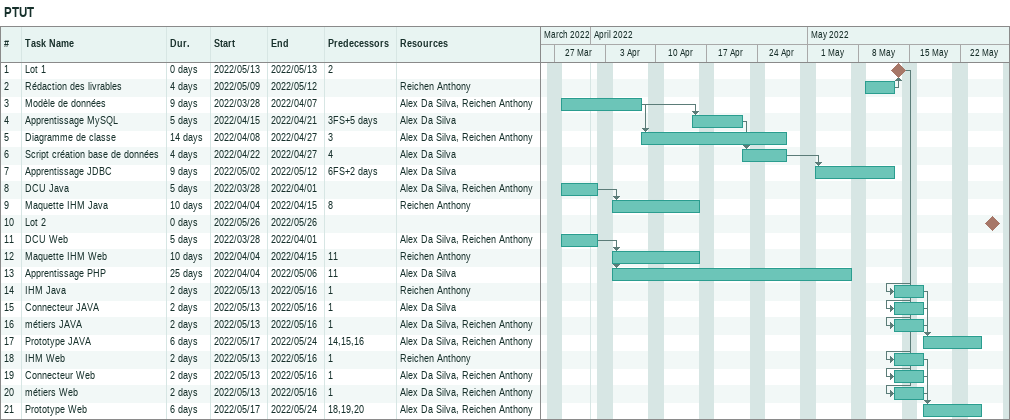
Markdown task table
PTUT

| ID | Task | Duration | Start | Finish | Predecessors | Resources |
|---|---|---|---|---|---|---|
| 1 | Lot 1 | 0d | 2022-05-13 | 2022-05-13 | 2 |  |
| 2 | Rédaction des livrables | 4d | 2022-05-09 | 2022-05-12 |  | Reichen Anthony |
| 3 | Modèle de données | 9d | 2022-03-28 | 2022-04-07 |  | Alex Da Silva, Reichen Anthony |
| 4 | Apprentissage MySQL | 5d | 2022-04-15 | 2022-04-21 | 3FS+5d | Alex Da Silva |
| 5 | Diagramme de classe | 14d | 2022-04-08 | 2022-04-27 | 3 | Alex Da Silva, Reichen Anthony |
| 6 | Script création base de données | 4d | 2022-04-22 | 2022-04-27 | 4 | Alex Da Silva |
| 7 | Apprentissage JDBC | 9d | 2022-05-02 | 2022-05-12 | 6FS+2d | Alex Da Silva |
| 8 | DCU Java | 5d | 2022-03-28 | 2022-04-01 |  | Alex Da Silva, Reichen Anthony |
| 9 | Maquette IHM Java | 10d | 2022-04-04 | 2022-04-15 | 8 | Reichen Anthony |
| 10 | Lot 2 | 0d | 2022-05-26 | 2022-05-26 |  |  |
| 11 | DCU Web | 5d | 2022-03-28 | 2022-04-01 |  | Alex Da Silva, Reichen Anthony |
| 12 | Maquette IHM Web | 10d | 2022-04-04 | 2022-04-15 | 11 | Reichen Anthony |
| 13 | Apprentissage PHP | 25d | 2022-04-04 | 2022-05-06 | 11 | Alex Da Silva |
| 14 | IHM Java | 2d | 2022-05-13 | 2022-05-16 | 1 | Reichen Anthony |
| 15 | Connecteur JAVA | 2d | 2022-05-13 | 2022-05-16 | 1 | Alex Da Silva |
| 16 | métiers JAVA | 2d | 2022-05-13 | 2022-05-16 | 1 | Alex Da Silva, Reichen Anthony |
| 17 | Prototype JAVA | 6d | 2022-05-17 | 2022-05-24 | 14, 15, 16 | Alex Da Silva, Reichen Anthony |
| 18 | IHM Web | 2d | 2022-05-13 | 2022-05-16 | 1 | Reichen Anthony |
| 19 | Connecteur Web | 2d | 2022-05-13 | 2022-05-16 | 1 | Alex Da Silva, Reichen Anthony |
| 20 | métiers Web | 2d | 2022-05-13 | 2022-05-16 | 1 | Alex Da Silva, Reichen Anthony |
| 21 | Prototype Web | 6d | 2022-05-17 | 2022-05-24 | 18, 19, 20 | Alex Da Silva, Reichen Anthony |
